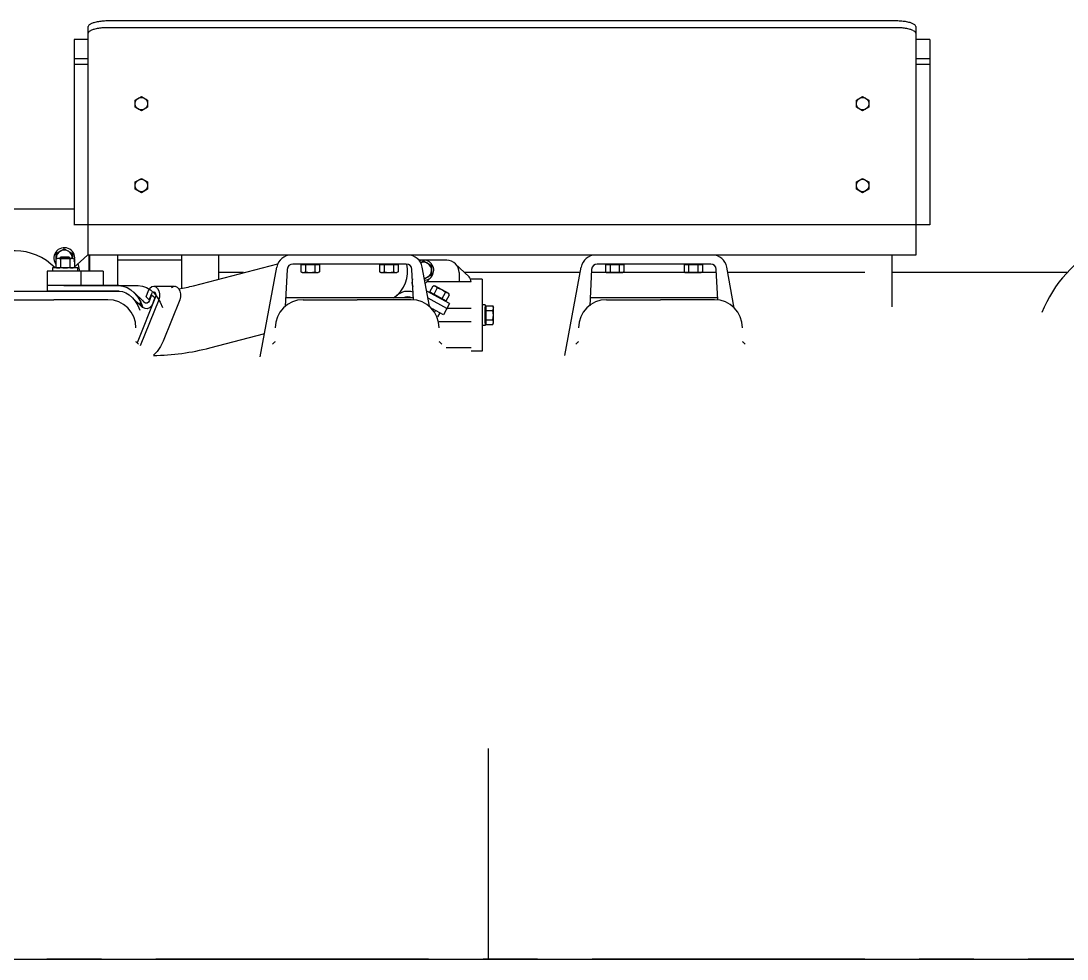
# Model space of a CAD drawing. Header units: millimetres. Extents: x 1638 to 3309, y -435 to 1865.
# Drawn here: x 2375.89 to 2380.688, y -374.044 to -369.743 of the extents above; entities that cross this region are included whole.
import ezdxf

# ---------------------------------------------------------------- set-up
doc = ezdxf.new("R2010")
doc.units = ezdxf.units.MM
doc.linetypes.add('CENTER', pattern=[2, 1.25, -0.25, 0.25, -0.25])
doc.linetypes.add('HIDDEN', pattern=[9.525, 6.35, -3.175])
for name, color, linetype in [('25D', 3, 'CENTER'), ('Frame', 243, 'Continuous'), ('GRAPHICS', 2, 'Continuous')]:
    doc.layers.add(name, color=color, linetype=linetype)
doc.layers.add('ballast', color=1, linetype='HIDDEN', lineweight=25)

# ---------------------------------------------------------------- blocks, each defined once
blk = doc.blocks.new('EXISTING BALLAST SYSTEM')
at = {"layer": '25D', "color": 8}
blk.add_line((2387.7598, -374.044), (2370.6682, -374.044), dxfattribs=at)
at = {"layer": 'Frame', "color": 8}
for p, q in [((2378.0353, -374.044), (2378.0353, -373.0782)), ((2313.1304, -374.044), (2439.8495, -374.044))]:
    blk.add_line(p, q, dxfattribs=at)
at = {"layer": 'GRAPHICS', "color": 8}
for p, q in [((2376.1993, -370.8168), (2376.1992, -369.7689)), ((2376.1993, -370.8168), (2376.1992, -369.7689)), ((2379.8996, -369.7433), (2376.292, -369.7433)), ((2379.8996, -369.7433), (2376.292, -369.7433)), ((2379.9025, -369.7742), (2376.2921, -369.7742)), ((2379.9025, -369.7742), (2376.2921, -369.7742)), ((2379.9936, -369.7689), (2379.9936, -370.8168)), ((2379.9936, -369.7689), (2379.9936, -370.8168)), ((2376.1339, -369.828), (2376.1339, -370.6785)), ((2376.1339, -369.828), (2376.1339, -370.6785)), ((2376.1993, -369.828), (2376.1339, -369.828)), ((2376.1993, -369.828), (2376.1339, -369.828)), ((2380.0591, -369.828), (2379.9936, -369.828)), ((2380.0591, -369.828), (2379.9936, -369.828)), ((2380.0591, -369.828), (2380.0591, -370.6785)), ((2380.0591, -369.828), (2380.0591, -370.6785)), ((2376.1993, -369.9171), (2376.1339, -369.9171)), ((2376.1993, -369.9171), (2376.1339, -369.9171)), ((2380.0591, -369.9171), (2379.9936, -369.9171)), ((2380.0591, -369.9171), (2379.9936, -369.9171)), ((2376.1993, -369.9433), (2376.1339, -369.9433)), ((2376.1993, -369.9433), (2376.1339, -369.9433)), ((2380.0591, -369.9433), (2379.9936, -369.9433)), ((2380.0591, -369.9433), (2379.9936, -369.9433)), ((2376.4143, -370.106), (2376.4429, -370.0894)), ((2376.4143, -370.106), (2376.4429, -370.0894)), ((2376.4143, -370.139), (2376.4143, -370.106)), ((2376.4143, -370.139), (2376.4143, -370.106)), ((2376.4429, -370.0894), (2376.4715, -370.106)), ((2376.4429, -370.0894), (2376.4715, -370.106)), ((2376.4715, -370.106), (2376.4715, -370.139)), ((2376.4715, -370.106), (2376.4715, -370.139)), ((2379.7214, -370.106), (2379.75, -370.0894)), ((2379.7214, -370.106), (2379.75, -370.0894)), ((2379.7214, -370.139), (2379.7214, -370.106)), ((2379.7214, -370.139), (2379.7214, -370.106)), ((2379.75, -370.0894), (2379.7786, -370.106)), ((2379.75, -370.0894), (2379.7786, -370.106)), ((2379.7786, -370.106), (2379.7786, -370.139)), ((2379.7786, -370.106), (2379.7786, -370.139)), ((2376.4429, -370.1555), (2376.4143, -370.139)), ((2376.4429, -370.1555), (2376.4143, -370.139)), ((2376.4715, -370.139), (2376.4429, -370.1555)), ((2376.4715, -370.139), (2376.4429, -370.1555)), ((2379.75, -370.1555), (2379.7214, -370.139)), ((2379.75, -370.1555), (2379.7214, -370.139)), ((2379.7786, -370.139), (2379.75, -370.1555)), ((2379.7786, -370.139), (2379.75, -370.1555)), ((2376.4143, -370.4815), (2376.4429, -370.465)), ((2376.4143, -370.4815), (2376.4429, -370.465)), ((2376.4143, -370.5145), (2376.4143, -370.4815)), ((2376.4143, -370.5145), (2376.4143, -370.4815)), ((2376.4429, -370.465), (2376.4715, -370.4815)), ((2376.4429, -370.465), (2376.4715, -370.4815)), ((2376.4715, -370.4815), (2376.4715, -370.5145)), ((2376.4715, -370.4815), (2376.4715, -370.5145)), ((2379.7214, -370.4815), (2379.75, -370.465)), ((2379.7214, -370.4815), (2379.75, -370.465)), ((2379.7214, -370.5145), (2379.7214, -370.4815)), ((2379.7214, -370.5145), (2379.7214, -370.4815)), ((2379.75, -370.465), (2379.7786, -370.4815)), ((2379.75, -370.465), (2379.7786, -370.4815)), ((2379.7786, -370.4815), (2379.7786, -370.5145)), ((2379.7786, -370.4815), (2379.7786, -370.5145)), ((2376.4429, -370.5311), (2376.4143, -370.5145)), ((2376.4429, -370.5311), (2376.4143, -370.5145)), ((2376.4715, -370.5145), (2376.4429, -370.5311)), ((2376.4715, -370.5145), (2376.4429, -370.5311)), ((2379.75, -370.5311), (2379.7214, -370.5145)), ((2379.75, -370.5311), (2379.7214, -370.5145)), ((2379.7786, -370.5145), (2379.75, -370.5311)), ((2379.7786, -370.5145), (2379.75, -370.5311)), ((2376.1339, -370.6063), (2375.6309, -370.6063)), ((2376.1339, -370.6063), (2375.6309, -370.6063)), ((2380.0591, -370.6785), (2376.1338, -370.6785)), ((2380.0591, -370.6785), (2376.1338, -370.6785)), ((2376.0526, -370.8091, 0), (2376.0894, -370.7879, 0)), ((2376.0526, -370.8344, 0), (2376.0526, -370.8091, 0)), ((2376.0682, -370.833, 0), (2376.0757, -370.8255, 0)), ((2376.0736, -370.8328, 0), (2376.0736, -370.8275, 0)), ((2376.0757, -370.8255, 0), (2376.1104, -370.8255, 0)), ((2376.0894, -370.7879, 0), (2376.1262, -370.8091, 0)), ((2376.1179, -370.833, 0), (2376.1104, -370.8255, 0)), ((2376.1125, -370.8328, 0), (2376.1125, -370.8275, 0)), ((2376.1262, -370.8091, 0), (2376.1262, -370.8328, 0)), ((2376.1953, -370.8168), (2376.1314, -370.8757)), ((2376.1993, -370.8168), (2376.1993, -370.8132)), ((2379.9936, -370.8168), (2376.1993, -370.8168)), ((2379.9936, -370.8168), (2376.1993, -370.8168)), ((2376.2011, -370.8168), (2376.2011, -370.8912)), ((2376.2047, -370.8168), (2376.2047, -370.8912)), ((2376.3335, -370.8168), (2376.3335, -370.9566)), ((2376.6263, -370.8168), (2376.6263, -370.9696)), ((2376.7963, -370.8168), (2376.7963, -370.9273)), ((2379.8839, -370.8168), (2379.8839, -371.0535)), ((2379.8839, -370.8168), (2379.8839, -370.8971)), ((2376.0351, -370.8757, 0), (2376.0351, -370.8912, 0)), ((2376.151, -370.8757, 0), (2376.0351, -370.8757, 0)), ((2376.0506, -370.8361, 0), (2376.0563, -370.8328, 0)), ((2376.0506, -370.8361, 0), (2376.0506, -370.8724, 0)), ((2376.0563, -370.8757, 0), (2376.0506, -370.8724, 0)), ((2376.1299, -370.8328, 0), (2376.0563, -370.8328, 0)), ((2376.1299, -370.8757, 0), (2376.0563, -370.8757, 0)), ((2376.0682, -370.833, 0), (2376.1179, -370.833, 0)), ((2376.0718, -370.8361, 0), (2376.0718, -370.8724, 0)), ((2376.1143, -370.8361, 0), (2376.1143, -370.8724, 0)), ((2376.1299, -370.8328, 0), (2376.1356, -370.8361, 0)), ((2376.1356, -370.8724, 0), (2376.1299, -370.8757, 0)), ((2376.1356, -370.8361, 0), (2376.1356, -370.8724, 0)), ((2376.151, -370.8912, 0), (2376.151, -370.8757, 0)), ((2376.1607, -370.8912), (2376.153, -370.8558)), ((2376.6263, -370.8396), (2376.3335, -370.8396)), ((2376.6823, -370.9571), (2377.0678, -370.8562)), ((2376.9881, -371.2834), (2377.0638, -370.8717)), ((2377.6574, -370.858), (2377.1373, -370.858)), ((2377.2596, -370.8613), (2377.1746, -370.8613)), ((2377.1746, -370.8613), (2377.1746, -370.8928)), ((2377.1803, -370.858), (2377.1803, -370.8613)), ((2377.1803, -370.858), (2377.2539, -370.858)), ((2377.1959, -370.8613), (2377.1959, -370.8928)), ((2377.2384, -370.8613), (2377.2384, -370.8928)), ((2377.2539, -370.858), (2377.2539, -370.8613)), ((2377.2596, -370.8613), (2377.2596, -370.8928)), ((2377.6202, -370.8613), (2377.5352, -370.8613)), ((2377.5352, -370.8613), (2377.5352, -370.8928)), ((2377.5409, -370.858), (2377.5409, -370.8613)), ((2377.5409, -370.858), (2377.6145, -370.858)), ((2377.5564, -370.8613), (2377.5564, -370.8928)), ((2377.5989, -370.8613), (2377.5989, -370.8928)), ((2377.6145, -370.858), (2377.6145, -370.8613)), ((2377.6202, -370.8613), (2377.6202, -370.8928)), ((2377.7313, -370.8403), (2377.7173, -370.8403)), ((2377.7247, -370.851, 0), (2377.7371, -370.8438, 0)), ((2377.764, -371.0512), (2377.731, -370.8717)), ((2377.7371, -370.8438, 0), (2377.7739, -370.8651, 0)), ((2377.8432, -370.8403), (2377.7429, -370.8403)), ((2377.7739, -370.8651, 0), (2377.7739, -370.9076, 0)), ((2377.9453, -370.9166), (2377.8824, -370.8562)), ((2378.3853, -371.2771), (2378.4597, -370.8717)), ((2379.0534, -370.858), (2378.5333, -370.858)), ((2378.6556, -370.8613), (2378.5706, -370.8613)), ((2378.5706, -370.8613), (2378.5706, -370.8928)), ((2378.5763, -370.858), (2378.5763, -370.8613)), ((2378.5763, -370.858), (2378.6499, -370.858)), ((2378.5918, -370.8613), (2378.5918, -370.8928)), ((2378.6343, -370.8613), (2378.6343, -370.8928)), ((2378.6499, -370.858), (2378.6499, -370.8613)), ((2378.6556, -370.8613), (2378.6556, -370.8928)), ((2379.0162, -370.8613), (2378.9312, -370.8613)), ((2378.9312, -370.8613), (2378.9312, -370.8928)), ((2378.9369, -370.858), (2379.0105, -370.858)), ((2378.9369, -370.858), (2378.9369, -370.8613)), ((2378.9524, -370.8613), (2378.9524, -370.8928)), ((2378.9949, -370.8613), (2378.9949, -370.8928)), ((2379.0105, -370.858), (2379.0105, -370.8613)), ((2379.0162, -370.8613), (2379.0162, -370.8928)), ((2379.1616, -371.0599), (2379.127, -370.8717)), ((2376.0105, -370.8912, 0), (2376.0105, -370.9823, 0)), ((2376.268, -370.8912, 0), (2376.0105, -370.8912, 0)), ((2376.151, -370.8912, 0), (2376.0351, -370.8912, 0)), ((2376.165, -370.8912, 0), (2376.165, -370.9566, 0)), ((2376.268, -370.8912, 0), (2376.268, -370.9566, 0)), ((2376.9113, -370.8971), (2376.7963, -370.8971)), ((2377.1116, -370.8824), (2377.1027, -371.0527)), ((2377.1746, -370.8928), (2377.1803, -370.896)), ((2377.1803, -370.896), (2377.2539, -370.896)), ((2377.2596, -370.8928), (2377.2539, -370.896)), ((2377.5352, -370.8928), (2377.5409, -370.896)), ((2377.5409, -370.896), (2377.6145, -370.896)), ((2377.6202, -370.8928), (2377.6145, -370.896)), ((2377.6905, -371.0218), (2377.6832, -370.8824)), ((2377.7739, -370.9076, 0), (2377.7421, -370.9259, 0)), ((2377.7714, -370.9176), (2377.7457, -370.9457)), ((2377.8998, -370.897), (2377.8998, -370.9389)), ((2378.4551, -370.8971), (2377.925, -370.8971)), ((2378.0062, -370.927), (2377.9547, -370.927)), ((2378.0062, -370.927), (2378.0062, -371.2567)), ((2378.5076, -370.8824), (2378.4989, -371.0487)), ((2379.0799, -370.8971), (2378.5068, -370.8971)), ((2378.5706, -370.8928), (2378.5763, -370.896)), ((2378.5763, -370.896), (2378.6499, -370.896)), ((2378.6556, -370.8928), (2378.6499, -370.896)), ((2378.9312, -370.8928), (2378.9369, -370.896)), ((2378.9369, -370.896), (2379.0105, -370.896)), ((2379.0162, -370.8928), (2379.0105, -370.896)), ((2379.0865, -371.0223), (2379.0791, -370.8824)), ((2379.7603, -370.8971), (2379.1317, -370.8971)), ((2380.6877, -370.8971), (2379.8839, -370.8971)), ((2380.6877, -370.8971), (2379.8839, -370.8971)), ((2376.268, -370.9566, 0), (2376.0105, -370.9566, 0)), ((2376.0879, -370.9566, 0), (2376.428, -370.9566, 0)), ((2376.3391, -370.9566, 0), (2376.1793, -370.9566, 0)), ((2376.3389, -370.9566, 0), (2376.3582, -370.9588, 0)), ((2376.3582, -370.9588, 0), (2376.3771, -370.9655, 0)), ((2376.3771, -370.9655, 0), (2376.3951, -370.9764, 0)), ((2376.428, -370.9566, 0), (2376.4474, -370.9588, 0)), ((2376.4474, -370.9588, 0), (2376.4663, -370.9655, 0)), ((2376.4663, -370.9655, 0), (2376.4842, -370.9764, 0)), ((2376.476, -370.9789, 0), (2376.4822, -370.9683, 0)), ((2376.4822, -370.9683, 0), (2376.4905, -370.9615, 0)), ((2376.4905, -370.9615, 0), (2376.4998, -370.9594, 0)), ((2376.4995, -370.9593, 0), (2376.5954, -370.9593, 0)), ((2376.4998, -370.9594, 0), (2376.5091, -370.9621, 0)), ((2376.5091, -370.9621, 0), (2376.5172, -370.9694, 0)), ((2376.5172, -370.9694, 0), (2376.5231, -370.9805, 0)), ((2376.5809, -370.9656, 0), (2376.5893, -370.9604, 0)), ((2376.5893, -370.9604, 0), (2376.5983, -370.9596, 0)), ((2376.5983, -370.9596, 0), (2376.607, -370.9632, 0)), ((2376.607, -370.9632, 0), (2376.6145, -370.971, 0)), ((2376.6145, -370.971, 0), (2376.6198, -370.982, 0)), ((2377.9547, -370.9389), (2377.7519, -370.9389)), ((2377.7661, -370.9857, 0), (2377.7813, -370.9581, 0)), ((2377.7661, -370.9857, 0), (2377.7813, -370.9581, 0)), ((2377.7813, -370.9581, 0), (2377.7878, -370.9581, 0)), ((2377.7848, -370.9959, 0), (2377.7999, -370.9683, 0)), ((2377.8523, -370.9935, 0), (2377.7878, -370.9581, 0)), ((2377.8523, -370.9935, 0), (2377.7878, -370.9581, 0)), ((2375.2035, -370.9823, 0), (2376.3391, -370.9823, 0)), ((2375.7944, -371.0212), (2376.0416, -371.0212)), ((2376.3415, -370.9823, 0), (2376.0105, -370.9823, 0)), ((2376.2889, -371.0212), (2376.0416, -371.0212)), ((2376.3389, -370.9823, 0), (2376.1431, -370.9823, 0)), ((2376.3389, -370.9823, 0), (2376.3556, -370.9843, 0)), ((2376.3556, -370.9843, 0), (2376.372, -370.99, 0)), ((2376.372, -370.99, 0), (2376.3875, -370.9995, 0)), ((2376.3875, -370.9995, 0), (2376.4019, -371.0124, 0)), ((2376.3951, -370.9764, 0), (2376.4118, -370.9914, 0)), ((2376.447, -371.0551), (2376.3973, -371.0077)), ((2376.4019, -371.0124, 0), (2376.4149, -371.0285, 0)), ((2376.4559, -371.0331), (2376.4063, -370.9859)), ((2376.4118, -370.9914, 0), (2376.4267, -371.01, 0)), ((2376.5081, -371.0083, 0), (2376.4232, -371.2184, 0)), ((2376.4267, -371.01, 0), (2376.4396, -371.0319, 0)), ((2376.5226, -371.022, 0), (2376.4374, -371.2326, 0)), ((2376.4642, -371.0076, 0), (2376.476, -370.9789, 0)), ((2376.4642, -371.0076, 0), (2376.4787, -371.0212, 0)), ((2376.4787, -371.0212, 0), (2376.4905, -370.9924, 0)), ((2376.4787, -371.0212, 0), (2376.4905, -370.9924, 0)), ((2376.4896, -370.9987, 0), (2376.48, -371.0242, 0)), ((2376.4842, -370.9764, 0), (2376.5009, -370.9914, 0)), ((2376.4896, -370.9987, 0), (2376.5045, -371.0114, 0)), ((2376.4905, -370.9924, 0), (2376.4943, -370.987, 0)), ((2376.4943, -370.987, 0), (2376.4995, -370.9851, 0)), ((2376.5045, -371.0114, 0), (2376.4949, -371.0369, 0)), ((2376.4995, -370.9851, 0), (2376.5045, -370.9873, 0)), ((2376.5009, -370.9914, 0), (2376.5158, -371.01, 0)), ((2376.5045, -370.9873, 0), (2376.5082, -370.993, 0)), ((2376.5095, -371.0007, 0), (2376.5081, -371.0084, 0)), ((2376.5082, -370.993, 0), (2376.5095, -371.0007, 0)), ((2376.5158, -371.01, 0), (2376.5287, -371.0319, 0)), ((2376.5261, -371.0081, 0), (2376.5228, -371.0214, 0)), ((2376.5231, -370.9805, 0), (2376.5262, -370.9939, 0)), ((2376.5262, -370.9939, 0), (2376.5261, -371.0081, 0)), ((2376.6188, -371.022, 0), (2376.5423, -371.2111, 0)), ((2376.6222, -371.0086, 0), (2376.619, -371.0214, 0)), ((2376.6198, -370.982, 0), (2376.6225, -370.995, 0)), ((2376.6225, -370.995, 0), (2376.6222, -371.0086, 0)), ((2377.69, -371.0125), (2377.1048, -371.0125)), ((2377.1852, -371.0212), (2377.4324, -371.0212)), ((2377.6797, -371.0212), (2377.4324, -371.0212)), ((2377.8561, -371.0386, 0), (2377.7525, -370.9821, 0)), ((2377.8437, -371.0613, 0), (2377.7584, -371.0147, 0)), ((2377.7661, -370.9857, 0), (2377.8406, -371.0266, 0)), ((2377.7661, -370.9857, 0), (2377.8406, -371.0266, 0)), ((2377.7695, -370.9913, 0), (2377.7711, -370.9884, 0)), ((2377.8341, -371.0268, 0), (2377.7695, -370.9913, 0)), ((2377.822, -371.0164, 0), (2377.8372, -370.9887, 0)), ((2377.8406, -371.0266, 0), (2377.8558, -370.999, 0)), ((2377.8558, -370.999, 0), (2377.8523, -370.9935, 0)), ((2377.8558, -370.999, 0), (2377.8523, -370.9935, 0)), ((2379.086, -371.0125), (2378.5008, -371.0125)), ((2378.576, -371.0212), (2378.8233, -371.0212)), ((2379.0705, -371.0212), (2378.8233, -371.0212)), ((2376.4149, -371.0285, 0), (2376.426, -371.0474, 0)), ((2376.426, -371.0474, 0), (2376.4351, -371.0687, 0)), ((2376.4414, -371.0484, 0), (2376.4351, -371.036, 0)), ((2376.4396, -371.0319, 0), (2376.4501, -371.0564, 0)), ((2376.4498, -371.0574, 0), (2376.4414, -371.0484, 0)), ((2376.4596, -371.0623, 0), (2376.4498, -371.0574, 0)), ((2376.4548, -371.032, 0), (2376.4501, -371.0237, 0)), ((2376.4614, -371.0366, 0), (2376.4548, -371.032, 0)), ((2376.47, -371.0624, 0), (2376.4596, -371.0623, 0)), ((2376.4686, -371.0367, 0), (2376.4614, -371.0366, 0)), ((2376.4752, -371.0323, 0), (2376.4686, -371.0367, 0)), ((2376.4799, -371.0579, 0), (2376.47, -371.0624, 0)), ((2376.48, -371.0242, 0), (2376.4752, -371.0323, 0)), ((2376.4885, -371.0491, 0), (2376.4799, -371.0579, 0)), ((2376.4949, -371.0369, 0), (2376.4885, -371.0491, 0)), ((2376.5287, -371.0319, 0), (2376.5392, -371.0564, 0)), ((2377.8277, -371.0907, 0), (2377.7781, -371.0636, 0)), ((2377.84, -371.068, 0), (2377.8277, -371.0906, 0)), ((2377.8341, -371.0268, 0), (2377.8356, -371.0239, 0)), ((2377.8561, -371.0386, 0), (2377.84, -371.068, 0)), ((2377.9547, -371.0611), (2377.8438, -371.0611)), ((2378.0191, -371.0442), (2378.0062, -371.0442)), ((2378.0191, -371.0442), (2378.0191, -371.1395)), ((2378.0191, -371.055), (2378.0224, -371.055)), ((2378.0191, -371.1287), (2378.0191, -371.055)), ((2378.0224, -371.0493), (2378.054, -371.0493)), ((2378.0224, -371.0493), (2378.0224, -371.1343)), ((2378.0224, -371.0706), (2378.054, -371.0706)), ((2378.054, -371.0493), (2378.0571, -371.055)), ((2378.0571, -371.1287), (2378.0571, -371.055)), ((2377.7921, -371.0712, 0), (2377.7889, -371.0772, 0)), ((2377.8108, -371.0814, 0), (2377.8011, -371.0992, 0)), ((2378.0224, -371.1131), (2378.054, -371.1131)), ((2377.9547, -371.1225), (2377.8086, -371.1225)), ((2378.0191, -371.1395), (2378.0062, -371.1395)), ((2378.0191, -371.1287), (2378.0224, -371.1287)), ((2378.0224, -371.1343), (2378.054, -371.1343)), ((2378.054, -371.1343), (2378.0571, -371.1287)), ((2376.5423, -371.2111, 0), (2376.5301, -371.2363, 0)), ((2376.7568, -371.2419), (2377.009, -371.1759)), ((2376.5154, -371.2582, 0), (2376.4984, -371.2762, 0)), ((2376.5301, -371.2363, 0), (2376.5154, -371.2582, 0)), ((2377.9547, -371.2413), (2377.8398, -371.2413)), ((2378.0062, -371.2567), (2377.9547, -371.2567))]:
    blk.add_line(p, q, dxfattribs=at)
for centre in [(2376.4429, -370.1225), (2376.4429, -370.1225), (2379.75, -370.1225), (2379.75, -370.1225), (2376.4429, -370.498), (2376.4429, -370.498), (2379.75, -370.498), (2379.75, -370.498)]:
    blk.add_circle(centre, 0.0286, dxfattribs=at)
for centre, radius, start, end in [((2376.2071, -369.7689), 0.00782, 135.81, 179.9994), ((2376.2071, -369.7689), 0.00782, 135.81, 179.9994), ((2376.227, -369.7883), 0.0357, 115.5205, 135.81), ((2376.227, -369.7883), 0.0357, 115.5205, 135.81), ((2376.245, -369.8259), 0.0774, 105.4102, 115.5205), ((2376.245, -369.8259), 0.0774, 105.4102, 115.5205), ((2376.2762, -369.9392), 0.1949, 99.0422, 105.4102), ((2376.2762, -369.9392), 0.1949, 99.0422, 105.4102), ((2376.2862, -370.002), 0.2585, 94.224, 99.0422), ((2376.2862, -370.002), 0.2585, 94.224, 99.0422), ((2376.2862, -370.0329), 0.2585, 94.224, 99.0422), ((2376.2862, -370.0329), 0.2585, 94.224, 99.0422), ((2376.292, -370.0796), 0.3363, 90, 94.224), ((2376.292, -370.0796), 0.3363, 90, 94.224), ((2376.292, -370.1105), 0.3363, 90, 94.224), ((2376.292, -370.1105), 0.3363, 90, 94.224), ((2379.9009, -370.0808), 0.3375, 85.9847, 90.2357), ((2379.9009, -370.0808), 0.3375, 85.9847, 90.2357), ((2379.9009, -370.1105), 0.3363, 85.7759, 89.9999), ((2379.9009, -370.1105), 0.3363, 85.7759, 89.9999), ((2379.9062, -370.0056), 0.2621, 81.1611, 85.9847), ((2379.9062, -370.0056), 0.2621, 81.1611, 85.9847), ((2379.9066, -370.0329), 0.2585, 80.9578, 85.7759), ((2379.9066, -370.0329), 0.2585, 80.9578, 85.7759), ((2379.916, -369.9425), 0.1983, 74.8075, 81.1611), ((2379.916, -369.9425), 0.1983, 74.8075, 81.1611), ((2379.9472, -369.8274), 0.079, 64.7337, 74.8075), ((2379.9472, -369.8274), 0.079, 64.7337, 74.8075), ((2379.9655, -369.7888), 0.0363, 44.4737, 64.7337), ((2379.9655, -369.7888), 0.0363, 44.4737, 64.7337), ((2379.9858, -369.7689), 0.00784, 0.0007, 44.4737), ((2379.9858, -369.7689), 0.00784, 0.0007, 44.4737), ((2376.2071, -369.7998), 0.00782, 135.81, 179.9994), ((2376.2071, -369.7998), 0.00782, 135.81, 179.9994), ((2376.227, -369.8192), 0.0357, 115.5205, 135.81), ((2376.227, -369.8192), 0.0357, 115.5205, 135.81), ((2376.245, -369.8568), 0.0774, 105.4102, 115.5205), ((2376.245, -369.8568), 0.0774, 105.4102, 115.5205), ((2376.2762, -369.9701), 0.1949, 99.0422, 105.4102), ((2376.2762, -369.9701), 0.1949, 99.0422, 105.4102), ((2379.9166, -369.9701), 0.1949, 74.5898, 80.9578), ((2379.9166, -369.9701), 0.1949, 74.5898, 80.9578), ((2379.9478, -369.8569), 0.0774, 64.4794, 74.5898), ((2379.9478, -369.8569), 0.0774, 64.4794, 74.5898), ((2379.9658, -369.8192), 0.0357, 44.19, 64.4794), ((2379.9658, -369.8192), 0.0357, 44.19, 64.4794), ((2379.9858, -369.7998), 0.00782, 0.0007, 44.19), ((2379.9858, -369.7998), 0.00782, 0.0007, 44.19), ((2376.0894, -370.8304), 0.0476, 341.0891, 213.0836), ((2381.1007, -371.2851), 0.5666, 115.704, 158.7848), ((2375.8601, -371.0596), 0.2627, 44.4272, 133.7138), ((2376.0894, -370.8304, 0), 0.0368, 356.2286, 180), ((2377.1296, -370.8838), 0.067, 89.9956, 169.5899), ((2377.6652, -370.8838), 0.067, 10.4101, 90), ((2378.5256, -370.8838), 0.067, 90, 169.5899), ((2379.0611, -370.8838), 0.067, 10.4101, 90), ((2376.0612, -370.8516, 0), 0.0188, 55.6094, 124.3776), ((2376.0612, -370.8569, 0), 0.0188, 235.6224, 304.3906), ((2376.0931, -370.9031, 0), 0.0703, 72.4131, 107.5869), ((2376.0931, -370.8054, 0), 0.0703, 252.4131, 287.5869), ((2376.1249, -370.8516, 0), 0.0188, 55.6224, 124.3906), ((2376.1249, -370.8569, 0), 0.0188, 235.6094, 304.3776), ((2377.1373, -370.8838), 0.0258, 90, 176.9962), ((2377.5169, -370.8907), 0.1472, 304.1572, 12.85), ((2377.6575, -370.8838), 0.0258, 3.0038, 90), ((2377.7371, -370.8863, 0), 0.0464, 277.6628, 112.0508), ((2377.7371, -370.8863, 0), 0.0368, 276.946, 109.183), ((2377.8432, -370.897), 0.0567, 0, 90), ((2378.5333, -370.8838), 0.0258, 90, 176.9962), ((2379.0534, -370.8838), 0.0258, 3.0038, 90), ((2377.1852, -370.8764), 0.0196, 237.1379, 302.8747), ((2377.2171, -370.8224), 0.0736, 253.2213, 286.7787), ((2377.249, -370.8764), 0.0196, 237.1335, 302.8539), ((2377.5458, -370.8764), 0.0196, 237.1461, 302.8665), ((2377.5777, -370.8224), 0.0736, 253.2213, 286.7787), ((2377.6096, -370.8764), 0.0196, 237.1335, 302.8539), ((2377.7351, -370.9433, 0), 0.0515, 160.3292, 201.8014), ((2377.9238, -370.9389), 0.0309, 0, 46.1074), ((2378.5812, -370.8764), 0.0196, 237.1461, 302.8665), ((2378.6131, -370.8224), 0.0736, 253.2213, 286.7787), ((2378.645, -370.8764), 0.0196, 237.1335, 302.8539), ((2378.9418, -370.8764), 0.0196, 237.1461, 302.8665), ((2378.9737, -370.8224), 0.0736, 253.2213, 286.7787), ((2379.0055, -370.8764), 0.0196, 237.1335, 302.8539), ((2376.4865, -370.2097, 0), 0.7727, 279.56, 284.6729), ((2377.7827, -370.9776, 0), 0.0196, 28.3529, 94.1211), ((2377.7827, -370.9776, 0), 0.0196, 28.3457, 94.106), ((2377.7847, -371.0403, 0), 0.0736, 44.4468, 78.0182), ((2377.7847, -371.0403, 0), 0.0736, 44.4468, 78.0182), ((2376.2889, -371.15), 0.1288, 0, 90), ((2377.1852, -371.15), 0.1288, 90, 180), ((2377.6642, -371.0601, 0), 0.0773, 71.5989, 131.0048), ((2377.6642, -371.0601, 0), 0.0515, 67.4868, 112.5079), ((2377.6797, -371.15), 0.1288, 0, 90), ((2377.8386, -371.0083, 0), 0.0196, 28.3457, 94.106), ((2377.8386, -371.0083, 0), 0.0196, 28.3529, 94.1211), ((2378.576, -371.15), 0.1288, 90, 180), ((2379.0705, -371.15), 0.1288, 0, 90), ((2378.0375, -371.06), 0.0196, 327.1379, 32.8747), ((2377.9835, -371.0918), 0.0736, 343.2201, 16.7799), ((2378.0375, -371.1237), 0.0196, 327.1253, 32.8747), ((2376.2982, -371.3557), 0.1854, 45, 49.9116), ((2377.1758, -371.3557), 0.1854, 130.0872, 135), ((2377.6891, -371.3557), 0.1854, 45, 49.9116), ((2378.5666, -371.3557), 0.1854, 130.0872, 135), ((2379.0799, -371.3557), 0.1854, 45, 49.9116), ((2376.4865, -370.2097, 0), 1.0671, 270.6082, 284.6746)]:
    blk.add_arc(centre, radius, start, end, dxfattribs=at)

msp = doc.modelspace()

# ---------------------------------------------------------------- block references
at = {"layer": 'ballast'}
msp.add_blockref('EXISTING BALLAST SYSTEM', (0, 0), dxfattribs=at)

doc.saveas('drawing.dxf')
